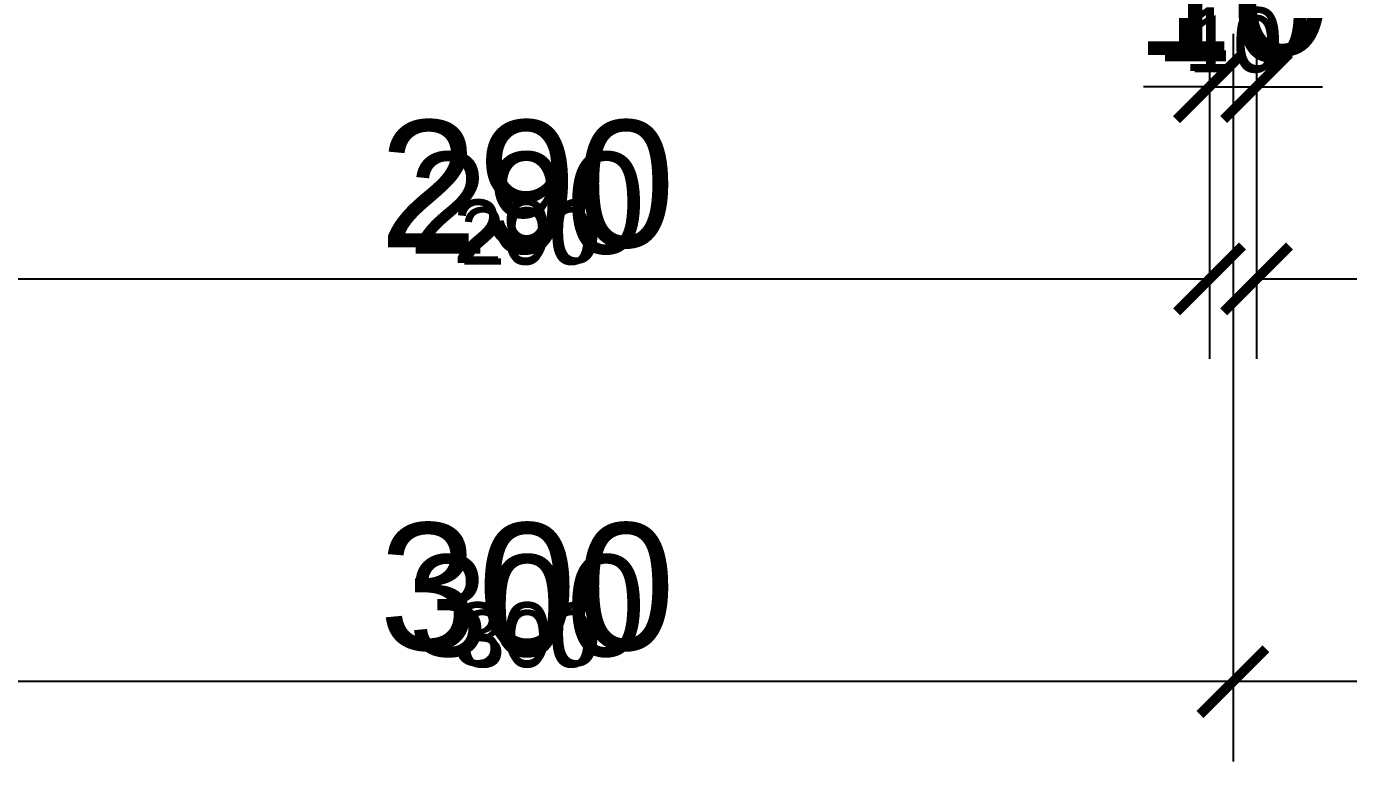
# Model space of a CAD drawing. Header units: millimetres. Extents: x -26398 to 135532, y -376633 to 43268.
# Drawn here: x 43018.6 to 43299.5, y -148138 to -147981.7 of the extents above; entities that cross this region are included whole.
import ezdxf

# ---------------------------------------------------------------- set-up
doc = ezdxf.new("R2010")
doc.units = ezdxf.units.MM
for name, color, linetype in [('0 @ 10', 7, 'Continuous'), ('0 @ 4.5', 7, 'Continuous'), ('0 @ 5', 7, 'Continuous'), ('0 @ 8', 7, 'Continuous'), ('DIM', 7, 'Continuous'), ('DIM @ 10', 7, 'Continuous'), ('DIM @ 4.5', 7, 'Continuous'), ('DIM @ 5', 7, 'Continuous'), ('DIM @ 8', 7, 'Continuous')]:
    doc.layers.add(name, color=color, linetype=linetype)
doc.styles.get("Standard").update_dxf_attribs({"font": 'arial.ttf'})
doc.dimstyles.new('SCALE dimmatbang', dxfattribs={"dimscale": 70, "dimtxt": 2.7, "dimasz": 1.4, "dimexe": 1.7, "dimexo": 0.7, "dimtad": 1, "dimtoh": 1, "dimdec": 1, "dimtxsty": 'Standard', "dimblk": 'ARCHTICK', "dimcen": 2.5, "dimclrd": 1, "dimclre": 256, "dimadec": 0, "dimazin": 0, "dimtfac": 1, "dimtdec": 1, "dimtmove": 0, "dimatfit": 3, "dimfxl": 1, "dimarcsym": 0})

# ---------------------------------------------------------------- blocks, each defined once
blk = doc.blocks.new('_ArchTick')
at = {"color": 0, "linetype": 'ByBlock', "const_width": 0.15}
blk.add_lwpolyline([(-0.5, -0.5), (0.5, 0.5)], dxfattribs=at)
blk = doc.blocks.new('*D5953')
at = {"layer": 'DEFPOINTS', "color": 0, "transparency": 16777216}
for p in [(42980, -147980.16), (43270, -147980.16), (43270, -148035.42)]:
    blk.add_point(p, dxfattribs=at)
at = {"layer": 'DIM', "lineweight": -2, "transparency": 16777216}
for p, q in [((42980, -147983.31), (42980, -148043.07)), ((43270, -147983.31), (43270, -148043.07))]:
    blk.add_line(p, q, dxfattribs=at)
at = {"layer": 'DIM', "color": 1, "lineweight": -2, "transparency": 16777216}
blk.add_line((42980, -148035.42), (43270, -148035.42), dxfattribs=at)
at = {"layer": 'DIM', "color": 1, "lineweight": -2, "transparency": 16777216, "xscale": 6.3, "yscale": 6.3, "zscale": 6.3, "rotation": 180}
blk.add_blockref('_ArchTick', (42980, -148035.42), dxfattribs=at)
at = {"layer": 'DIM', "color": 1, "lineweight": -2, "transparency": 16777216, "xscale": 6.3, "yscale": 6.3, "zscale": 6.3}
blk.add_blockref('_ArchTick', (43270, -148035.42), dxfattribs=at)
at = {"layer": 'DIM', "color": 0, "transparency": 16777216, "insert": (43125, -148026.4), "char_height": 12.15, "attachment_point": 5}
blk.add_mtext('290', dxfattribs=at)
blk = doc.blocks.new('*D5954')
at = {"layer": 'DEFPOINTS', "color": 0, "transparency": 16777216}
for p in [(42980, -147980.16), (43270, -147980.16), (43270, -148035.42)]:
    blk.add_point(p, dxfattribs=at)
at = {"layer": 'DIM', "lineweight": -2, "transparency": 16777216}
for p, q in [((42980, -147987.16), (42980, -148052.42)), ((43270, -147987.16), (43270, -148052.42))]:
    blk.add_line(p, q, dxfattribs=at)
at = {"layer": 'DIM', "color": 1, "lineweight": -2, "transparency": 16777216}
blk.add_line((42980, -148035.42), (43270, -148035.42), dxfattribs=at)
at = {"layer": 'DIM', "color": 1, "lineweight": -2, "transparency": 16777216, "xscale": 14, "yscale": 14, "zscale": 14, "rotation": 180}
blk.add_blockref('_ArchTick', (42980, -148035.42), dxfattribs=at)
at = {"layer": 'DIM', "color": 1, "lineweight": -2, "transparency": 16777216, "xscale": 14, "yscale": 14, "zscale": 14}
blk.add_blockref('_ArchTick', (43270, -148035.42), dxfattribs=at)
at = {"layer": 'DIM', "color": 0, "transparency": 16777216, "insert": (43125, -148015.38), "char_height": 27, "attachment_point": 5}
blk.add_mtext('290', dxfattribs=at)
blk = doc.blocks.new('*D5955')
at = {"layer": 'DEFPOINTS', "color": 0, "transparency": 16777216}
for p in [(42980, -147980.16), (43270, -147980.16), (43270, -148035.42)]:
    blk.add_point(p, dxfattribs=at)
at = {"layer": 'DIM', "lineweight": -2, "transparency": 16777216}
for p, q in [((42980, -147985.76), (42980, -148049.02)), ((43270, -147985.76), (43270, -148049.02))]:
    blk.add_line(p, q, dxfattribs=at)
at = {"layer": 'DIM', "color": 1, "lineweight": -2, "transparency": 16777216}
blk.add_line((42980, -148035.42), (43270, -148035.42), dxfattribs=at)
at = {"layer": 'DIM', "color": 1, "lineweight": -2, "transparency": 16777216, "xscale": 11.2, "yscale": 11.2, "zscale": 11.2, "rotation": 180}
blk.add_blockref('_ArchTick', (42980, -148035.42), dxfattribs=at)
at = {"layer": 'DIM', "color": 1, "lineweight": -2, "transparency": 16777216, "xscale": 11.2, "yscale": 11.2, "zscale": 11.2}
blk.add_blockref('_ArchTick', (43270, -148035.42), dxfattribs=at)
at = {"layer": 'DIM', "color": 0, "transparency": 16777216, "insert": (43125, -148019.39), "char_height": 21.6, "attachment_point": 5}
blk.add_mtext('290', dxfattribs=at)
blk = doc.blocks.new('*D5956')
at = {"layer": 'DEFPOINTS', "color": 0, "transparency": 16777216}
for p in [(42980, -147980.16), (43270, -147980.16), (43270, -148035.42)]:
    blk.add_point(p, dxfattribs=at)
at = {"layer": 'DIM', "lineweight": -2, "transparency": 16777216}
for p, q in [((42980, -147983.66), (42980, -148043.92)), ((43270, -147983.66), (43270, -148043.92))]:
    blk.add_line(p, q, dxfattribs=at)
at = {"layer": 'DIM', "color": 1, "lineweight": -2, "transparency": 16777216}
blk.add_line((42980, -148035.42), (43270, -148035.42), dxfattribs=at)
at = {"layer": 'DIM', "color": 1, "lineweight": -2, "transparency": 16777216, "xscale": 7, "yscale": 7, "zscale": 7, "rotation": 180}
blk.add_blockref('_ArchTick', (42980, -148035.42), dxfattribs=at)
at = {"layer": 'DIM', "color": 1, "lineweight": -2, "transparency": 16777216, "xscale": 7, "yscale": 7, "zscale": 7}
blk.add_blockref('_ArchTick', (43270, -148035.42), dxfattribs=at)
at = {"layer": 'DIM', "color": 0, "transparency": 16777216, "insert": (43125, -148025.4), "char_height": 13.5, "attachment_point": 5}
blk.add_mtext('290', dxfattribs=at)
blk = doc.blocks.new('*D5958')
at = {"lineweight": -2, "transparency": 16777216}
for p, q in [((43270, -147983.31), (43270, -148002.2)), ((43280, -147983.31), (43280, -148002.2))]:
    blk.add_line(p, q, dxfattribs=at)
at = {"color": 1, "lineweight": -2, "transparency": 16777216}
blk.add_line((43270, -147994.55), (43280, -147994.55), dxfattribs=at)
at = {"layer": 'DEFPOINTS', "color": 0, "transparency": 16777216}
for p in [(43270, -147980.16), (43280, -147980.16), (43280, -147994.55)]:
    blk.add_point(p, dxfattribs=at)
at = {"color": 1, "lineweight": -2, "transparency": 16777216, "xscale": 6.3, "yscale": 6.3, "zscale": 6.3, "rotation": 180}
blk.add_blockref('_ArchTick', (43270, -147994.55), dxfattribs=at)
at = {"color": 1, "lineweight": -2, "transparency": 16777216, "xscale": 6.3, "yscale": 6.3, "zscale": 6.3}
blk.add_blockref('_ArchTick', (43280, -147994.55), dxfattribs=at)
at = {"color": 0, "transparency": 16777216, "insert": (43275, -147985.53), "char_height": 12.15, "attachment_point": 5}
blk.add_mtext('10', dxfattribs=at)
blk = doc.blocks.new('*D5959')
at = {"lineweight": -2, "transparency": 16777216}
for p, q in [((43270, -147987.16), (43270, -148011.55)), ((43280, -147987.16), (43280, -148011.55))]:
    blk.add_line(p, q, dxfattribs=at)
at = {"color": 1, "lineweight": -2, "transparency": 16777216}
for p, q in [((43270, -147994.55), (43256, -147994.55)), ((43270, -147994.55), (43280, -147994.55)), ((43280, -147994.55), (43294, -147994.55))]:
    blk.add_line(p, q, dxfattribs=at)
at = {"layer": 'DEFPOINTS', "color": 0, "transparency": 16777216}
for p in [(43270, -147980.16), (43280, -147980.16), (43280, -147994.55)]:
    blk.add_point(p, dxfattribs=at)
at = {"color": 1, "lineweight": -2, "transparency": 16777216, "xscale": 14, "yscale": 14, "zscale": 14}
blk.add_blockref('_ArchTick', (43270, -147994.55), dxfattribs=at)
at = {"color": 1, "lineweight": -2, "transparency": 16777216, "xscale": 14, "yscale": 14, "zscale": 14, "rotation": 180}
blk.add_blockref('_ArchTick', (43280, -147994.55), dxfattribs=at)
at = {"color": 0, "transparency": 16777216, "insert": (43275, -147974.52), "char_height": 27, "attachment_point": 5}
blk.add_mtext('10', dxfattribs=at)
blk = doc.blocks.new('*D5960')
at = {"lineweight": -2, "transparency": 16777216}
for p, q in [((43270, -147985.76), (43270, -148008.15)), ((43280, -147985.76), (43280, -148008.15))]:
    blk.add_line(p, q, dxfattribs=at)
at = {"color": 1, "lineweight": -2, "transparency": 16777216}
blk.add_line((43270, -147994.55), (43280, -147994.55), dxfattribs=at)
at = {"layer": 'DEFPOINTS', "color": 0, "transparency": 16777216}
for p in [(43270, -147980.16), (43280, -147980.16), (43280, -147994.55)]:
    blk.add_point(p, dxfattribs=at)
at = {"color": 1, "lineweight": -2, "transparency": 16777216, "xscale": 11.2, "yscale": 11.2, "zscale": 11.2, "rotation": 180}
blk.add_blockref('_ArchTick', (43270, -147994.55), dxfattribs=at)
at = {"color": 1, "lineweight": -2, "transparency": 16777216, "xscale": 11.2, "yscale": 11.2, "zscale": 11.2}
blk.add_blockref('_ArchTick', (43280, -147994.55), dxfattribs=at)
at = {"color": 0, "transparency": 16777216, "insert": (43275, -147978.52), "char_height": 21.6, "attachment_point": 5}
blk.add_mtext('10', dxfattribs=at)
blk = doc.blocks.new('*D5961')
at = {"lineweight": -2, "transparency": 16777216}
for p, q in [((43270, -147983.66), (43270, -148003.05)), ((43280, -147983.66), (43280, -148003.05))]:
    blk.add_line(p, q, dxfattribs=at)
at = {"color": 1, "lineweight": -2, "transparency": 16777216}
blk.add_line((43270, -147994.55), (43280, -147994.55), dxfattribs=at)
at = {"layer": 'DEFPOINTS', "color": 0, "transparency": 16777216}
for p in [(43270, -147980.16), (43280, -147980.16), (43280, -147994.55)]:
    blk.add_point(p, dxfattribs=at)
at = {"color": 1, "lineweight": -2, "transparency": 16777216, "xscale": 7, "yscale": 7, "zscale": 7, "rotation": 180}
blk.add_blockref('_ArchTick', (43270, -147994.55), dxfattribs=at)
at = {"color": 1, "lineweight": -2, "transparency": 16777216, "xscale": 7, "yscale": 7, "zscale": 7}
blk.add_blockref('_ArchTick', (43280, -147994.55), dxfattribs=at)
at = {"color": 0, "transparency": 16777216, "insert": (43275, -147984.53), "char_height": 13.5, "attachment_point": 5}
blk.add_mtext('10', dxfattribs=at)
blk = doc.blocks.new('*D5963')
at = {"layer": 'DEFPOINTS', "color": 0, "transparency": 16777216}
for p in [(43280, -147980.16), (44065, -147980.16), (44065, -148035.42)]:
    blk.add_point(p, dxfattribs=at)
at = {"layer": 'DIM', "lineweight": -2, "transparency": 16777216}
for p, q in [((43280, -147983.31), (43280, -148043.07)), ((44065, -147983.31), (44065, -148043.07))]:
    blk.add_line(p, q, dxfattribs=at)
at = {"layer": 'DIM', "color": 1, "lineweight": -2, "transparency": 16777216}
blk.add_line((43280, -148035.42), (44065, -148035.42), dxfattribs=at)
at = {"layer": 'DIM', "color": 1, "lineweight": -2, "transparency": 16777216, "xscale": 6.3, "yscale": 6.3, "zscale": 6.3, "rotation": 180}
blk.add_blockref('_ArchTick', (43280, -148035.42), dxfattribs=at)
at = {"layer": 'DIM', "color": 1, "lineweight": -2, "transparency": 16777216, "xscale": 6.3, "yscale": 6.3, "zscale": 6.3}
blk.add_blockref('_ArchTick', (44065, -148035.42), dxfattribs=at)
at = {"layer": 'DIM', "color": 0, "transparency": 16777216, "insert": (43672.5, -148026.4), "char_height": 12.15, "attachment_point": 5}
blk.add_mtext('785', dxfattribs=at)
blk = doc.blocks.new('*D5964')
at = {"layer": 'DEFPOINTS', "color": 0, "transparency": 16777216}
for p in [(43280, -147980.16), (44065, -147980.16), (44065, -148035.42)]:
    blk.add_point(p, dxfattribs=at)
at = {"layer": 'DIM', "lineweight": -2, "transparency": 16777216}
for p, q in [((43280, -147987.16), (43280, -148052.42)), ((44065, -147987.16), (44065, -148052.42))]:
    blk.add_line(p, q, dxfattribs=at)
at = {"layer": 'DIM', "color": 1, "lineweight": -2, "transparency": 16777216}
blk.add_line((43280, -148035.42), (44065, -148035.42), dxfattribs=at)
at = {"layer": 'DIM', "color": 1, "lineweight": -2, "transparency": 16777216, "xscale": 14, "yscale": 14, "zscale": 14, "rotation": 180}
blk.add_blockref('_ArchTick', (43280, -148035.42), dxfattribs=at)
at = {"layer": 'DIM', "color": 1, "lineweight": -2, "transparency": 16777216, "xscale": 14, "yscale": 14, "zscale": 14}
blk.add_blockref('_ArchTick', (44065, -148035.42), dxfattribs=at)
at = {"layer": 'DIM', "color": 0, "transparency": 16777216, "insert": (43672.5, -148015.38), "char_height": 27, "attachment_point": 5}
blk.add_mtext('785', dxfattribs=at)
blk = doc.blocks.new('*D5965')
at = {"layer": 'DEFPOINTS', "color": 0, "transparency": 16777216}
for p in [(43280, -147980.16), (44065, -147980.16), (44065, -148035.42)]:
    blk.add_point(p, dxfattribs=at)
at = {"layer": 'DIM', "lineweight": -2, "transparency": 16777216}
for p, q in [((43280, -147985.76), (43280, -148049.02)), ((44065, -147985.76), (44065, -148049.02))]:
    blk.add_line(p, q, dxfattribs=at)
at = {"layer": 'DIM', "color": 1, "lineweight": -2, "transparency": 16777216}
blk.add_line((43280, -148035.42), (44065, -148035.42), dxfattribs=at)
at = {"layer": 'DIM', "color": 1, "lineweight": -2, "transparency": 16777216, "xscale": 11.2, "yscale": 11.2, "zscale": 11.2, "rotation": 180}
blk.add_blockref('_ArchTick', (43280, -148035.42), dxfattribs=at)
at = {"layer": 'DIM', "color": 1, "lineweight": -2, "transparency": 16777216, "xscale": 11.2, "yscale": 11.2, "zscale": 11.2}
blk.add_blockref('_ArchTick', (44065, -148035.42), dxfattribs=at)
at = {"layer": 'DIM', "color": 0, "transparency": 16777216, "insert": (43672.5, -148019.39), "char_height": 21.6, "attachment_point": 5}
blk.add_mtext('785', dxfattribs=at)
blk = doc.blocks.new('*D5966')
at = {"layer": 'DEFPOINTS', "color": 0, "transparency": 16777216}
for p in [(43280, -147980.16), (44065, -147980.16), (44065, -148035.42)]:
    blk.add_point(p, dxfattribs=at)
at = {"layer": 'DIM', "lineweight": -2, "transparency": 16777216}
for p, q in [((43280, -147983.66), (43280, -148043.92)), ((44065, -147983.66), (44065, -148043.92))]:
    blk.add_line(p, q, dxfattribs=at)
at = {"layer": 'DIM', "color": 1, "lineweight": -2, "transparency": 16777216}
blk.add_line((43280, -148035.42), (44065, -148035.42), dxfattribs=at)
at = {"layer": 'DIM', "color": 1, "lineweight": -2, "transparency": 16777216, "xscale": 7, "yscale": 7, "zscale": 7, "rotation": 180}
blk.add_blockref('_ArchTick', (43280, -148035.42), dxfattribs=at)
at = {"layer": 'DIM', "color": 1, "lineweight": -2, "transparency": 16777216, "xscale": 7, "yscale": 7, "zscale": 7}
blk.add_blockref('_ArchTick', (44065, -148035.42), dxfattribs=at)
at = {"layer": 'DIM', "color": 0, "transparency": 16777216, "insert": (43672.5, -148025.4), "char_height": 13.5, "attachment_point": 5}
blk.add_mtext('785', dxfattribs=at)
blk = doc.blocks.new('*D5988')
at = {"layer": 'DEFPOINTS', "color": 0, "transparency": 16777216}
for p in [(43275, -147980.16), (44075, -147980.16), (43275, -148121.04)]:
    blk.add_point(p, dxfattribs=at)
at = {"layer": 'DIM', "lineweight": -2, "transparency": 16777216}
for p, q in [((43275, -147983.31), (43275, -148128.69)), ((44075, -147983.31), (44075, -148128.69))]:
    blk.add_line(p, q, dxfattribs=at)
at = {"layer": 'DIM', "color": 1, "lineweight": -2, "transparency": 16777216}
blk.add_line((44075, -148121.04), (43275, -148121.04), dxfattribs=at)
at = {"layer": 'DIM', "color": 1, "lineweight": -2, "transparency": 16777216, "xscale": 6.3, "yscale": 6.3, "zscale": 6.3, "rotation": 180}
blk.add_blockref('_ArchTick', (43275, -148121.04), dxfattribs=at)
at = {"layer": 'DIM', "color": 1, "lineweight": -2, "transparency": 16777216, "xscale": 6.3, "yscale": 6.3, "zscale": 6.3}
blk.add_blockref('_ArchTick', (44075, -148121.04), dxfattribs=at)
at = {"layer": 'DIM', "color": 0, "transparency": 16777216, "insert": (43675, -148112.03), "char_height": 12.15, "attachment_point": 5}
blk.add_mtext('800', dxfattribs=at)
blk = doc.blocks.new('*D5989')
at = {"layer": 'DEFPOINTS', "color": 0, "transparency": 16777216}
for p in [(43275, -147980.16), (44075, -147980.16), (43275, -148121.04)]:
    blk.add_point(p, dxfattribs=at)
at = {"layer": 'DIM', "lineweight": -2, "transparency": 16777216}
for p, q in [((43275, -147987.16), (43275, -148138.04)), ((44075, -147987.16), (44075, -148138.04))]:
    blk.add_line(p, q, dxfattribs=at)
at = {"layer": 'DIM', "color": 1, "lineweight": -2, "transparency": 16777216}
blk.add_line((44075, -148121.04), (43275, -148121.04), dxfattribs=at)
at = {"layer": 'DIM', "color": 1, "lineweight": -2, "transparency": 16777216, "xscale": 14, "yscale": 14, "zscale": 14, "rotation": 180}
blk.add_blockref('_ArchTick', (43275, -148121.04), dxfattribs=at)
at = {"layer": 'DIM', "color": 1, "lineweight": -2, "transparency": 16777216, "xscale": 14, "yscale": 14, "zscale": 14}
blk.add_blockref('_ArchTick', (44075, -148121.04), dxfattribs=at)
at = {"layer": 'DIM', "color": 0, "transparency": 16777216, "insert": (43675, -148101.01), "char_height": 27, "attachment_point": 5}
blk.add_mtext('800', dxfattribs=at)
blk = doc.blocks.new('*D5990')
at = {"layer": 'DEFPOINTS', "color": 0, "transparency": 16777216}
for p in [(43275, -147980.16), (44075, -147980.16), (43275, -148121.04)]:
    blk.add_point(p, dxfattribs=at)
at = {"layer": 'DIM', "lineweight": -2, "transparency": 16777216}
for p, q in [((43275, -147985.76), (43275, -148134.64)), ((44075, -147985.76), (44075, -148134.64))]:
    blk.add_line(p, q, dxfattribs=at)
at = {"layer": 'DIM', "color": 1, "lineweight": -2, "transparency": 16777216}
blk.add_line((44075, -148121.04), (43275, -148121.04), dxfattribs=at)
at = {"layer": 'DIM', "color": 1, "lineweight": -2, "transparency": 16777216, "xscale": 11.2, "yscale": 11.2, "zscale": 11.2, "rotation": 180}
blk.add_blockref('_ArchTick', (43275, -148121.04), dxfattribs=at)
at = {"layer": 'DIM', "color": 1, "lineweight": -2, "transparency": 16777216, "xscale": 11.2, "yscale": 11.2, "zscale": 11.2}
blk.add_blockref('_ArchTick', (44075, -148121.04), dxfattribs=at)
at = {"layer": 'DIM', "color": 0, "transparency": 16777216, "insert": (43675, -148105.01), "char_height": 21.6, "attachment_point": 5}
blk.add_mtext('800', dxfattribs=at)
blk = doc.blocks.new('*D5991')
at = {"layer": 'DEFPOINTS', "color": 0, "transparency": 16777216}
for p in [(43275, -147980.16), (44075, -147980.16), (43275, -148121.04)]:
    blk.add_point(p, dxfattribs=at)
at = {"layer": 'DIM', "lineweight": -2, "transparency": 16777216}
for p, q in [((43275, -147983.66), (43275, -148129.54)), ((44075, -147983.66), (44075, -148129.54))]:
    blk.add_line(p, q, dxfattribs=at)
at = {"layer": 'DIM', "color": 1, "lineweight": -2, "transparency": 16777216}
blk.add_line((44075, -148121.04), (43275, -148121.04), dxfattribs=at)
at = {"layer": 'DIM', "color": 1, "lineweight": -2, "transparency": 16777216, "xscale": 7, "yscale": 7, "zscale": 7, "rotation": 180}
blk.add_blockref('_ArchTick', (43275, -148121.04), dxfattribs=at)
at = {"layer": 'DIM', "color": 1, "lineweight": -2, "transparency": 16777216, "xscale": 7, "yscale": 7, "zscale": 7}
blk.add_blockref('_ArchTick', (44075, -148121.04), dxfattribs=at)
at = {"layer": 'DIM', "color": 0, "transparency": 16777216, "insert": (43675, -148111.02), "char_height": 13.5, "attachment_point": 5}
blk.add_mtext('800', dxfattribs=at)
blk = doc.blocks.new('*D5993')
at = {"layer": 'DEFPOINTS', "color": 0, "transparency": 16777216}
for p in [(42975, -147980.16), (43275, -147980.16), (42975, -148121.04)]:
    blk.add_point(p, dxfattribs=at)
at = {"layer": 'DIM', "lineweight": -2, "transparency": 16777216}
for p, q in [((42975, -147983.31), (42975, -148128.69)), ((43275, -147983.31), (43275, -148128.69))]:
    blk.add_line(p, q, dxfattribs=at)
at = {"layer": 'DIM', "color": 1, "lineweight": -2, "transparency": 16777216}
blk.add_line((43275, -148121.04), (42975, -148121.04), dxfattribs=at)
at = {"layer": 'DIM', "color": 1, "lineweight": -2, "transparency": 16777216, "xscale": 6.3, "yscale": 6.3, "zscale": 6.3, "rotation": 180}
blk.add_blockref('_ArchTick', (42975, -148121.04), dxfattribs=at)
at = {"layer": 'DIM', "color": 1, "lineweight": -2, "transparency": 16777216, "xscale": 6.3, "yscale": 6.3, "zscale": 6.3}
blk.add_blockref('_ArchTick', (43275, -148121.04), dxfattribs=at)
at = {"layer": 'DIM', "color": 0, "transparency": 16777216, "insert": (43125, -148112.02), "char_height": 12.15, "attachment_point": 5}
blk.add_mtext('300', dxfattribs=at)
blk = doc.blocks.new('*D5994')
at = {"layer": 'DEFPOINTS', "color": 0, "transparency": 16777216}
for p in [(42975, -147980.16), (43275, -147980.16), (42975, -148121.04)]:
    blk.add_point(p, dxfattribs=at)
at = {"layer": 'DIM', "lineweight": -2, "transparency": 16777216}
for p, q in [((42975, -147987.16), (42975, -148138.04)), ((43275, -147987.16), (43275, -148138.04))]:
    blk.add_line(p, q, dxfattribs=at)
at = {"layer": 'DIM', "color": 1, "lineweight": -2, "transparency": 16777216}
blk.add_line((43275, -148121.04), (42975, -148121.04), dxfattribs=at)
at = {"layer": 'DIM', "color": 1, "lineweight": -2, "transparency": 16777216, "xscale": 14, "yscale": 14, "zscale": 14, "rotation": 180}
blk.add_blockref('_ArchTick', (42975, -148121.04), dxfattribs=at)
at = {"layer": 'DIM', "color": 1, "lineweight": -2, "transparency": 16777216, "xscale": 14, "yscale": 14, "zscale": 14}
blk.add_blockref('_ArchTick', (43275, -148121.04), dxfattribs=at)
at = {"layer": 'DIM', "color": 0, "transparency": 16777216, "insert": (43125, -148101), "char_height": 27, "attachment_point": 5}
blk.add_mtext('300', dxfattribs=at)
blk = doc.blocks.new('*D5995')
at = {"layer": 'DEFPOINTS', "color": 0, "transparency": 16777216}
for p in [(42975, -147980.16), (43275, -147980.16), (42975, -148121.04)]:
    blk.add_point(p, dxfattribs=at)
at = {"layer": 'DIM', "lineweight": -2, "transparency": 16777216}
for p, q in [((42975, -147985.76), (42975, -148134.64)), ((43275, -147985.76), (43275, -148134.64))]:
    blk.add_line(p, q, dxfattribs=at)
at = {"layer": 'DIM', "color": 1, "lineweight": -2, "transparency": 16777216}
blk.add_line((43275, -148121.04), (42975, -148121.04), dxfattribs=at)
at = {"layer": 'DIM', "color": 1, "lineweight": -2, "transparency": 16777216, "xscale": 11.2, "yscale": 11.2, "zscale": 11.2, "rotation": 180}
blk.add_blockref('_ArchTick', (42975, -148121.04), dxfattribs=at)
at = {"layer": 'DIM', "color": 1, "lineweight": -2, "transparency": 16777216, "xscale": 11.2, "yscale": 11.2, "zscale": 11.2}
blk.add_blockref('_ArchTick', (43275, -148121.04), dxfattribs=at)
at = {"layer": 'DIM', "color": 0, "transparency": 16777216, "insert": (43125, -148105.01), "char_height": 21.6, "attachment_point": 5}
blk.add_mtext('300', dxfattribs=at)
blk = doc.blocks.new('*D5996')
at = {"layer": 'DEFPOINTS', "color": 0, "transparency": 16777216}
for p in [(42975, -147980.16), (43275, -147980.16), (42975, -148121.04)]:
    blk.add_point(p, dxfattribs=at)
at = {"layer": 'DIM', "lineweight": -2, "transparency": 16777216}
for p, q in [((42975, -147983.66), (42975, -148129.54)), ((43275, -147983.66), (43275, -148129.54))]:
    blk.add_line(p, q, dxfattribs=at)
at = {"layer": 'DIM', "color": 1, "lineweight": -2, "transparency": 16777216}
blk.add_line((43275, -148121.04), (42975, -148121.04), dxfattribs=at)
at = {"layer": 'DIM', "color": 1, "lineweight": -2, "transparency": 16777216, "xscale": 7, "yscale": 7, "zscale": 7, "rotation": 180}
blk.add_blockref('_ArchTick', (42975, -148121.04), dxfattribs=at)
at = {"layer": 'DIM', "color": 1, "lineweight": -2, "transparency": 16777216, "xscale": 7, "yscale": 7, "zscale": 7}
blk.add_blockref('_ArchTick', (43275, -148121.04), dxfattribs=at)
at = {"layer": 'DIM', "color": 0, "transparency": 16777216, "insert": (43125, -148111.02), "char_height": 13.5, "attachment_point": 5}
blk.add_mtext('300', dxfattribs=at)
blk = doc.blocks.new('*U8892')
at = {"layer": 'DIM @ 10'}
dim = blk.add_linear_dim(base=(43270, -148035.42), p1=(42980, -147980.16), p2=(43270, -147980.16), angle=180, dimstyle='SCALE dimmatbang', override={"dimscale": 10, "dimtix": 0, "dimtofl": 1, "dimtmove": 0, "dimatfit": 3}, dxfattribs=at)
dim.commit()
dim.dimension.update_dxf_attribs({"geometry": '*D5954', "text_midpoint": (43125, -148015.38)})
at = {"layer": 'DIM @ 4.5'}
dim = blk.add_linear_dim(base=(43270, -148035.42), p1=(42980, -147980.16), p2=(43270, -147980.16), angle=180, dimstyle='SCALE dimmatbang', override={"dimscale": 4.5, "dimtix": 0, "dimtofl": 1, "dimtmove": 0, "dimatfit": 3}, dxfattribs=at)
dim.commit()
dim.dimension.update_dxf_attribs({"geometry": '*D5953', "text_midpoint": (43125, -148026.4)})
at = {"layer": 'DIM @ 5'}
dim = blk.add_linear_dim(base=(43270, -148035.42), p1=(42980, -147980.16), p2=(43270, -147980.16), angle=180, dimstyle='SCALE dimmatbang', override={"dimscale": 5, "dimtix": 0, "dimtofl": 1, "dimtmove": 0, "dimatfit": 3}, dxfattribs=at)
dim.commit()
dim.dimension.update_dxf_attribs({"geometry": '*D5956', "text_midpoint": (43125, -148025.4)})
at = {"layer": 'DIM @ 8'}
dim = blk.add_linear_dim(base=(43270, -148035.42), p1=(42980, -147980.16), p2=(43270, -147980.16), angle=180, dimstyle='SCALE dimmatbang', override={"dimscale": 8, "dimtix": 0, "dimtofl": 1, "dimtmove": 0, "dimatfit": 3}, dxfattribs=at)
dim.commit()
dim.dimension.update_dxf_attribs({"geometry": '*D5955', "text_midpoint": (43125, -148019.39)})
blk = doc.blocks.new('*U8893')
at = {"layer": '0 @ 10'}
dim = blk.add_linear_dim(base=(43280, -147994.55), p1=(43270, -147980.16), p2=(43280, -147980.16), angle=180, dimstyle='SCALE dimmatbang', override={"dimscale": 10, "dimtix": 0, "dimtofl": 1, "dimtmove": 0, "dimatfit": 3}, dxfattribs=at)
dim.commit()
dim.dimension.update_dxf_attribs({"geometry": '*D5959', "text_midpoint": (43275, -147994.55), "dimtype": 128})
at = {"layer": '0 @ 4.5'}
dim = blk.add_linear_dim(base=(43280, -147994.55), p1=(43270, -147980.16), p2=(43280, -147980.16), angle=180, dimstyle='SCALE dimmatbang', override={"dimscale": 4.5, "dimtix": 0, "dimtofl": 1, "dimtmove": 0, "dimatfit": 3}, dxfattribs=at)
dim.commit()
dim.dimension.update_dxf_attribs({"geometry": '*D5958', "text_midpoint": (43275, -147994.55), "dimtype": 128})
at = {"layer": '0 @ 5'}
dim = blk.add_linear_dim(base=(43280, -147994.55), p1=(43270, -147980.16), p2=(43280, -147980.16), angle=180, dimstyle='SCALE dimmatbang', override={"dimscale": 5, "dimtix": 0, "dimtofl": 1, "dimtmove": 0, "dimatfit": 3}, dxfattribs=at)
dim.commit()
dim.dimension.update_dxf_attribs({"geometry": '*D5961', "text_midpoint": (43275, -147994.55), "dimtype": 128})
at = {"layer": '0 @ 8'}
dim = blk.add_linear_dim(base=(43280, -147994.55), p1=(43270, -147980.16), p2=(43280, -147980.16), angle=180, dimstyle='SCALE dimmatbang', override={"dimscale": 8, "dimtix": 0, "dimtofl": 1, "dimtmove": 0, "dimatfit": 3}, dxfattribs=at)
dim.commit()
dim.dimension.update_dxf_attribs({"geometry": '*D5960', "text_midpoint": (43275, -147994.55), "dimtype": 128})
blk = doc.blocks.new('*U8894')
at = {"layer": 'DIM @ 10'}
dim = blk.add_linear_dim(base=(44065, -148035.42), p1=(43280, -147980.16), p2=(44065, -147980.16), angle=180, dimstyle='SCALE dimmatbang', override={"dimscale": 10, "dimtix": 0, "dimtofl": 1, "dimtmove": 0, "dimatfit": 3}, dxfattribs=at)
dim.commit()
dim.dimension.update_dxf_attribs({"geometry": '*D5964', "text_midpoint": (43672.5, -148015.38)})
at = {"layer": 'DIM @ 4.5'}
dim = blk.add_linear_dim(base=(44065, -148035.42), p1=(43280, -147980.16), p2=(44065, -147980.16), angle=180, dimstyle='SCALE dimmatbang', override={"dimscale": 4.5, "dimtix": 0, "dimtofl": 1, "dimtmove": 0, "dimatfit": 3}, dxfattribs=at)
dim.commit()
dim.dimension.update_dxf_attribs({"geometry": '*D5963', "text_midpoint": (43672.5, -148026.4)})
at = {"layer": 'DIM @ 5'}
dim = blk.add_linear_dim(base=(44065, -148035.42), p1=(43280, -147980.16), p2=(44065, -147980.16), angle=180, dimstyle='SCALE dimmatbang', override={"dimscale": 5, "dimtix": 0, "dimtofl": 1, "dimtmove": 0, "dimatfit": 3}, dxfattribs=at)
dim.commit()
dim.dimension.update_dxf_attribs({"geometry": '*D5966', "text_midpoint": (43672.5, -148025.4)})
at = {"layer": 'DIM @ 8'}
dim = blk.add_linear_dim(base=(44065, -148035.42), p1=(43280, -147980.16), p2=(44065, -147980.16), angle=180, dimstyle='SCALE dimmatbang', override={"dimscale": 8, "dimtix": 0, "dimtofl": 1, "dimtmove": 0, "dimatfit": 3}, dxfattribs=at)
dim.commit()
dim.dimension.update_dxf_attribs({"geometry": '*D5965', "text_midpoint": (43672.5, -148019.39)})
blk = doc.blocks.new('*U8899')
at = {"layer": 'DIM @ 10'}
dim = blk.add_linear_dim(base=(43275, -148121.04), p1=(44075, -147980.16), p2=(43275, -147980.16), angle=180, dimstyle='SCALE dimmatbang', override={"dimscale": 10, "dimtix": 0, "dimtofl": 1, "dimtmove": 0, "dimatfit": 3}, dxfattribs=at)
dim.commit()
dim.dimension.update_dxf_attribs({"geometry": '*D5989', "text_midpoint": (43675, -148101.01)})
at = {"layer": 'DIM @ 4.5'}
dim = blk.add_linear_dim(base=(43275, -148121.04), p1=(44075, -147980.16), p2=(43275, -147980.16), angle=180, dimstyle='SCALE dimmatbang', override={"dimscale": 4.5, "dimtix": 0, "dimtofl": 1, "dimtmove": 0, "dimatfit": 3}, dxfattribs=at)
dim.commit()
dim.dimension.update_dxf_attribs({"geometry": '*D5988', "text_midpoint": (43675, -148112.03)})
at = {"layer": 'DIM @ 5'}
dim = blk.add_linear_dim(base=(43275, -148121.04), p1=(44075, -147980.16), p2=(43275, -147980.16), angle=180, dimstyle='SCALE dimmatbang', override={"dimscale": 5, "dimtix": 0, "dimtofl": 1, "dimtmove": 0, "dimatfit": 3}, dxfattribs=at)
dim.commit()
dim.dimension.update_dxf_attribs({"geometry": '*D5991', "text_midpoint": (43675, -148111.02)})
at = {"layer": 'DIM @ 8'}
dim = blk.add_linear_dim(base=(43275, -148121.04), p1=(44075, -147980.16), p2=(43275, -147980.16), angle=180, dimstyle='SCALE dimmatbang', override={"dimscale": 8, "dimtix": 0, "dimtofl": 1, "dimtmove": 0, "dimatfit": 3}, dxfattribs=at)
dim.commit()
dim.dimension.update_dxf_attribs({"geometry": '*D5990', "text_midpoint": (43675, -148105.01)})
blk = doc.blocks.new('*U8900')
at = {"layer": 'DIM @ 10'}
dim = blk.add_linear_dim(base=(42975, -148121.04), p1=(43275, -147980.16), p2=(42975, -147980.16), angle=180, dimstyle='SCALE dimmatbang', override={"dimscale": 10, "dimtix": 0, "dimtofl": 1, "dimtmove": 0, "dimatfit": 3}, dxfattribs=at)
dim.commit()
dim.dimension.update_dxf_attribs({"geometry": '*D5994', "text_midpoint": (43125, -148101)})
at = {"layer": 'DIM @ 4.5'}
dim = blk.add_linear_dim(base=(42975, -148121.04), p1=(43275, -147980.16), p2=(42975, -147980.16), angle=180, dimstyle='SCALE dimmatbang', override={"dimscale": 4.5, "dimtix": 0, "dimtofl": 1, "dimtmove": 0, "dimatfit": 3}, dxfattribs=at)
dim.commit()
dim.dimension.update_dxf_attribs({"geometry": '*D5993', "text_midpoint": (43125, -148112.02)})
at = {"layer": 'DIM @ 5'}
dim = blk.add_linear_dim(base=(42975, -148121.04), p1=(43275, -147980.16), p2=(42975, -147980.16), angle=180, dimstyle='SCALE dimmatbang', override={"dimscale": 5, "dimtix": 0, "dimtofl": 1, "dimtmove": 0, "dimatfit": 3}, dxfattribs=at)
dim.commit()
dim.dimension.update_dxf_attribs({"geometry": '*D5996', "text_midpoint": (43125, -148111.02)})
at = {"layer": 'DIM @ 8'}
dim = blk.add_linear_dim(base=(42975, -148121.04), p1=(43275, -147980.16), p2=(42975, -147980.16), angle=180, dimstyle='SCALE dimmatbang', override={"dimscale": 8, "dimtix": 0, "dimtofl": 1, "dimtmove": 0, "dimatfit": 3}, dxfattribs=at)
dim.commit()
dim.dimension.update_dxf_attribs({"geometry": '*D5995', "text_midpoint": (43125, -148105.01)})

msp = doc.modelspace()

# ---------------------------------------------------------------- block references
msp.add_blockref('*U8893', (0, 0))
at = {"layer": 'DIM'}
for name in ['*U8900', '*U8892', '*U8899', '*U8894']:
    msp.add_blockref(name, (0, 0), dxfattribs=at)

doc.saveas('drawing.dxf')
